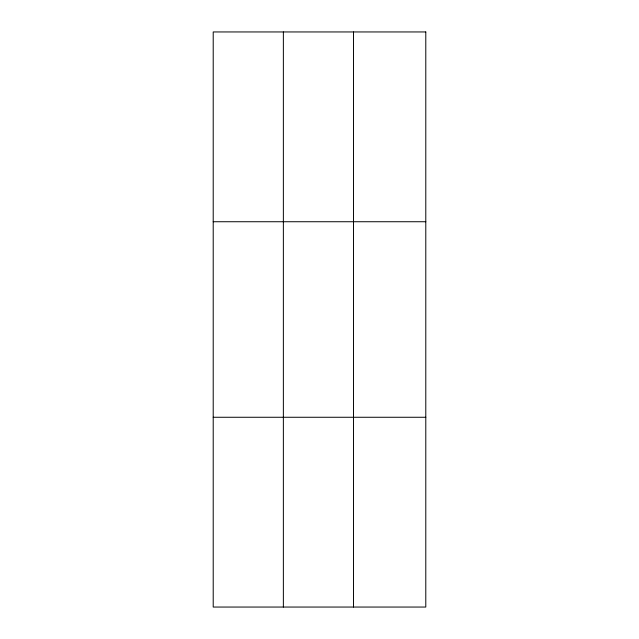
<?xml version="1.0" encoding="UTF-8"?>
<svg xmlns="http://www.w3.org/2000/svg" width="639" height="639" viewBox="0 0 639 639"><rect width="100%" height="100%" fill="white"/><g stroke="black" fill="none" stroke-linecap="round" stroke-linejoin="round"><path stroke-width="0.96" d="M283.365 31.95L283.365 607.05M353.511 31.95L353.511 607.05M213.21 221.733L425.79 221.733M213.21 417.267L425.79 417.267M425.79 31.95L425.79 607.05L213.21 607.05L213.21 31.95L425.79 31.95"/></g></svg>
